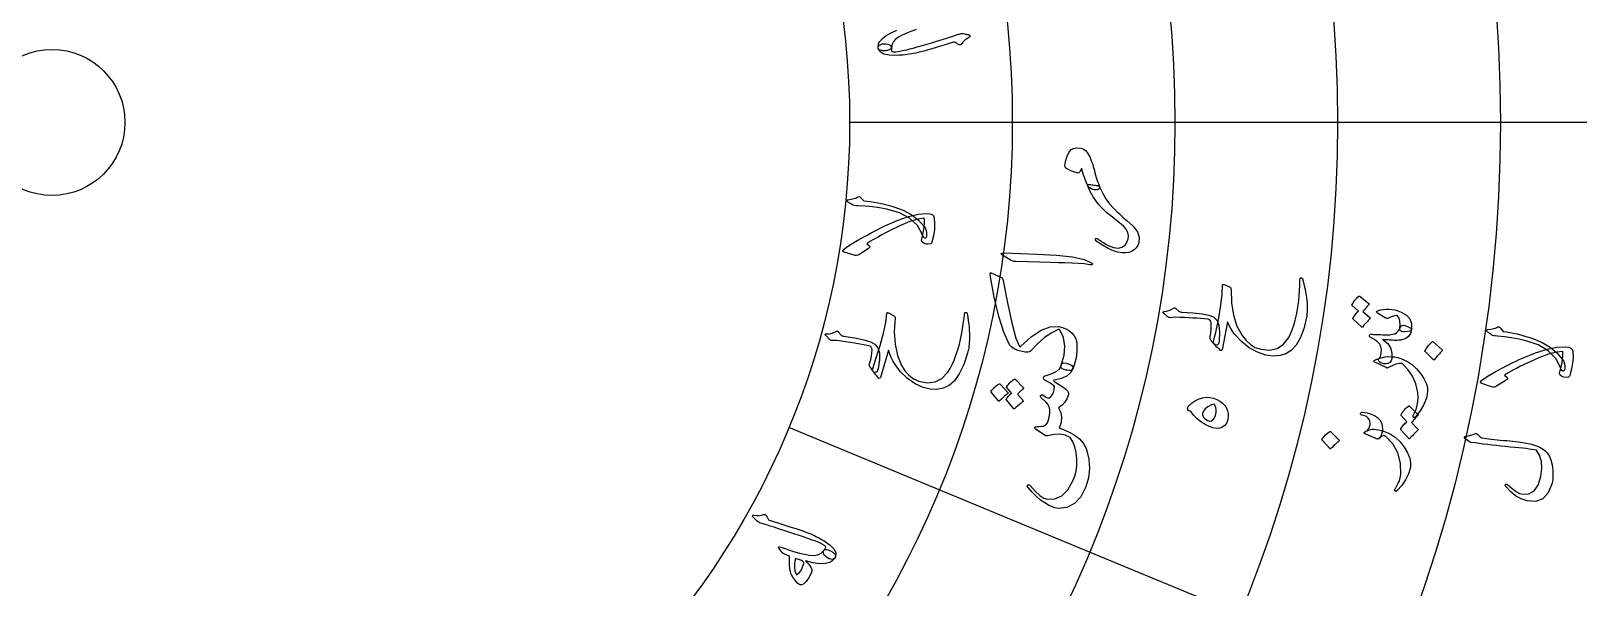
# Model space of a CAD drawing. Header units: millimetres. Extents: x -65 to 65, y -65 to 84.
# Drawn here: x -0.58 to 41.82, y -12.73 to 2.51 of the extents above; entities that cross this region are included whole.
import ezdxf

# ---------------------------------------------------------------- set-up
doc = ezdxf.new("R2010")
doc.units = ezdxf.units.MM
for name, color, linetype in [('CUT_INNER', 6, 'Continuous'), ('ENGRAVE', 7, 'Continuous'), ('ENGRAVE_FINE', 8, 'Continuous'), ('GUIDE', 3, 'Continuous'), ('TEXT', 5, 'Continuous')]:
    doc.layers.add(name, color=color, linetype=linetype)

msp = doc.modelspace()

# ---------------------------------------------------------------- linework, layer by layer
at = {"layer": 'CUT_INNER'}
msp.add_circle((0, 0), 2, dxfattribs=at)
at = {"layer": 'ENGRAVE'}
for radius in [57.525, 48.6086, 39.6922, 30.7759, 21.8595]:
    msp.add_circle((0, 0), radius, dxfattribs=at)
at = {"layer": 'ENGRAVE_FINE'}
for points in [[(30.7759, 0), (21.8595, 0)], [(39.6923, 0), (30.7759, 0)], [(48.6086, 0), (39.6922, 0)], [(28.4332, -11.7774), (20.1955, -8.3653)], [(36.6709, -15.1896), (28.4332, -11.7774)]]:
    msp.add_lwpolyline(points, dxfattribs=at)
for radius in [53.0668, 44.1504, 35.2341, 26.3177]:
    msp.add_circle((0, 0), radius, dxfattribs=at)
at = {"layer": 'GUIDE'}
msp.add_circle((0, 0), 59.475, dxfattribs=at)
at = {"layer": 'TEXT'}
msp.add_lwpolyline([(23.6855, 2.5491), (23.5664, 2.5045), (23.4599, 2.4622), (23.3657, 2.4224), (23.284, 2.3852), (23.2148, 2.3505), (23.1271, 2.2909), (23.0633, 2.2217), (23.0232, 2.1428), (23.0068, 2.0542), (23.0006, 2.0292), (22.9834, 2.0079), (22.9554, 1.9905), (22.9166, 1.9769), (22.8959, 1.9724), (22.8749, 1.9686), (22.8536, 1.9656), (22.8321, 1.9634), (22.8103, 1.9623), (22.7881, 1.9627), (22.7656, 1.9647), (22.7428, 1.9682), (22.7009, 1.9774), (22.6707, 1.9884), (22.652, 2.0011), (22.6448, 2.0157), (22.6448, 2.0157), (22.643, 2.0783), (22.6494, 2.1335), (22.664, 2.1815), (22.687, 2.2221), (22.7603, 2.3007), (22.863, 2.3786), (22.9952, 2.4559), (23.1568, 2.5328)], dxfattribs=at)
for points in [[(25.1161, 2.4047), (25.1321, 2.4), (25.1439, 2.3927), (25.1515, 2.3828), (25.1549, 2.3704), (25.1542, 2.3589), (25.1497, 2.3483), (25.1415, 2.3387), (25.1296, 2.33), (25.0672, 2.2937), (25.013, 2.2522), (24.9668, 2.2056), (24.9287, 2.1539), (24.9114, 2.1366), (24.8912, 2.1285), (24.8683, 2.1295), (24.8426, 2.1397), (24.829, 2.1471), (24.8154, 2.1548), (24.8018, 2.1626), (24.7882, 2.1707), (24.7745, 2.1788), (24.7609, 2.1866), (24.7473, 2.1942), (24.7337, 2.2016), (24.7028, 2.1969), (24.6173, 2.1735), (24.4773, 2.1315), (24.2826, 2.0714), (24.1756, 2.0385), (24.075, 2.0083), (23.9808, 1.9809), (23.893, 1.9562), (23.8119, 1.9345), (23.7375, 1.9158), (23.67, 1.9002), (23.6093, 1.8877), (23.552, 1.8772), (23.4945, 1.868), (23.437, 1.86), (23.3794, 1.8533), (23.3214, 1.8477), (23.263, 1.8432), (23.2041, 1.84), (23.1447, 1.8378), (22.9445, 1.8438), (22.7951, 1.8749), (22.6964, 1.9312), (22.6483, 2.0129), (22.6433, 2.0548), (22.6527, 2.0895), (22.6764, 2.117), (22.7145, 2.1373), (22.7604, 2.1503), (22.8075, 2.1555), (22.8556, 2.153), (22.9049, 2.1427), (22.9511, 2.1269), (22.9834, 2.1074), (23.0019, 2.0842), (23.0066, 2.0573), (23.0069, 2.0363), (23.0073, 2.0175), (23.0076, 2.0009), (23.0079, 1.9864), (23.0087, 1.9739), (23.0103, 1.9633), (23.0128, 1.9545), (23.0161, 1.9476), (23.065, 1.9375), (23.1381, 1.9389), (23.2352, 1.9518), (23.3564, 1.9764), (23.4282, 1.9935), (23.5103, 2.0144), (23.6029, 2.0392), (23.7058, 2.0678), (23.8193, 2.1002), (23.9435, 2.1362), (24.0785, 2.1759), (24.2242, 2.2195), (24.3667, 2.2626), (24.4917, 2.3012), (24.5993, 2.335), (24.6896, 2.3639), (24.7625, 2.3877), (24.8182, 2.4061), (24.8566, 2.419), (24.8777, 2.4264), (24.9055, 2.4336), (24.9358, 2.4364), (24.9686, 2.4346), (25.0038, 2.4284), (25.0215, 2.4235), (25.0382, 2.4192), (25.0539, 2.4155), (25.0684, 2.4122), (25.0819, 2.4096), (25.0944, 2.4074), (25.1058, 2.4058), (25.1161, 2.4047)], [(28.394, -1.7654), (28.3476, -1.6554), (28.3039, -1.5373), (28.2628, -1.411), (28.2243, -1.2766), (28.2193, -1.2673), (28.2139, -1.2652), (28.2083, -1.2704), (28.2023, -1.2829), (28.174, -1.3436), (28.1603, -1.3661), (28.1432, -1.3803), (28.123, -1.3861), (28.0995, -1.3836), (28.0019, -1.353), (27.9202, -1.3224), (27.8543, -1.2919), (27.8042, -1.2612), (27.7844, -1.2417), (27.7706, -1.2211), (27.7627, -1.1995), (27.7607, -1.1768), (27.7751, -1.0738), (27.7983, -0.9791), (27.8305, -0.8926), (27.8716, -0.8143), (27.9247, -0.7544), (27.9967, -0.7159), (28.0875, -0.699), (28.1973, -0.7038), (28.2622, -0.7264), (28.3198, -0.7653), (28.3702, -0.8207), (28.4131, -0.8925), (28.4378, -0.9448), (28.4608, -0.9974), (28.4822, -1.0502), (28.5018, -1.1032), (28.52, -1.1568), (28.5369, -1.211), (28.5525, -1.266), (28.5669, -1.3217), (28.5826, -1.3844), (28.5995, -1.4456), (28.6173, -1.5054), (28.6363, -1.5637), (28.6562, -1.6207), (28.6767, -1.6767), (28.6978, -1.7317), (28.7196, -1.7857), (28.6971, -1.8151), (28.6701, -1.8355), (28.6388, -1.8467), (28.603, -1.8488), (28.5616, -1.844), (28.524, -1.8354), (28.4903, -1.8228), (28.4605, -1.8064)], [(23.8989, -2.8482), (23.9349, -2.9044), (23.9587, -2.9638), (23.9701, -3.0264), (23.9693, -3.092), (23.9624, -3.1289), (23.953, -3.1546), (23.9409, -3.1692), (23.9262, -3.1727), (23.9089, -3.1654), (23.8921, -3.1483), (23.8757, -3.1213), (23.8598, -3.0845), (23.7153, -2.8288), (23.5022, -2.6257), (23.2219, -2.4751), (22.8754, -2.3759), (22.6801, -2.341), (22.4843, -2.3144), (22.288, -2.2959), (22.0914, -2.2854), (22.0344, -2.2823), (21.9894, -2.2771), (21.9563, -2.2697), (21.9353, -2.2602), (21.908, -2.2417), (21.8838, -2.2255), (21.8625, -2.2115), (21.8443, -2.1997), (21.8291, -2.1899), (21.8169, -2.1819), (21.8078, -2.1757), (21.8018, -2.1714), (21.7943, -2.1631), (21.7896, -2.1552), (21.7878, -2.1475), (21.7887, -2.1401), (21.7934, -2.1312), (21.7991, -2.1246), (21.8058, -2.1204), (21.8135, -2.1185), (21.9004, -2.1044), (21.9709, -2.0885), (22.0249, -2.0709), (22.0625, -2.0517), (22.0894, -2.037), (22.1144, -2.033), (22.1376, -2.0399), (22.159, -2.0577), (22.244, -2.1512), (22.3356, -2.1586), (22.4303, -2.1696), (22.5281, -2.1842), (22.629, -2.2024), (22.7332, -2.2242), (22.8409, -2.2493), (22.9521, -2.278), (23.0667, -2.3101), (23.323, -2.4032), (23.5474, -2.5236), (23.7395, -2.6719), (23.8989, -2.8482)], [(28.7196, -1.7857), (28.7964, -1.9457), (28.8841, -2.0934), (28.983, -2.2288), (29.0933, -2.352), (29.1445, -2.4039), (29.194, -2.453), (29.2419, -2.4993), (29.2882, -2.5427), (29.3329, -2.5833), (29.3759, -2.6209), (29.4174, -2.6557), (29.4572, -2.6876), (29.6319, -2.8464), (29.7448, -3.0013), (29.796, -3.1513), (29.7856, -3.2957), (29.757, -3.3703), (29.7142, -3.4353), (29.6573, -3.4908), (29.5864, -3.5366), (29.5145, -3.5654), (29.4281, -3.5783), (29.3271, -3.5754), (29.2116, -3.5568), (29.0867, -3.5182), (28.9466, -3.4544), (28.791, -3.3657), (28.6198, -3.2527), (28.6108, -3.2437), (28.6037, -3.234), (28.5985, -3.2237), (28.5951, -3.2125), (28.5943, -3.2022), (28.5963, -3.194), (28.6013, -3.188), (28.6093, -3.1842), (28.6197, -3.1824), (28.6287, -3.1817), (28.6361, -3.1823), (28.6421, -3.1842), (28.6477, -3.1878), (28.6578, -3.1943), (28.6724, -3.2037), (28.6914, -3.2159), (28.7149, -3.2309), (28.7429, -3.2488), (28.7753, -3.2697), (28.8121, -3.2934), (28.8802, -3.3356), (28.949, -3.3714), (29.0186, -3.4009), (29.0889, -3.4239), (29.216, -3.4419), (29.3217, -3.4216), (29.4059, -3.3624), (29.4682, -3.2645), (29.4934, -3.1905), (29.5012, -3.119), (29.4918, -3.05), (29.4652, -2.9836), (29.4261, -2.9188), (29.3724, -2.8537), (29.3041, -2.7884), (29.221, -2.723), (29.1138, -2.6425), (29.0137, -2.5622), (28.9206, -2.4821), (28.8346, -2.4022), (28.7555, -2.3219), (28.6831, -2.2406), (28.6174, -2.1585), (28.5584, -2.0753), (28.5357, -2.0414), (28.5138, -2.006), (28.4927, -1.9691), (28.4723, -1.9307), (28.4524, -1.891), (28.4327, -1.8502), (28.4132, -1.8083), (28.394, -1.7654), (28.3842, -1.7343), (28.3864, -1.7126), (28.4007, -1.7003), (28.4272, -1.6976), (28.4611, -1.7015), (28.4944, -1.7057), (28.5269, -1.7101), (28.5587, -1.7147), (28.5896, -1.7196), (28.6193, -1.7252), (28.6479, -1.7315), (28.6753, -1.7384), (28.6875, -1.7433), (28.6989, -1.7528), (28.7096, -1.7669), (28.7196, -1.7857)], [(23.8308, -3.2295), (23.8554, -3.1191), (23.8751, -3.0187), (23.8901, -2.9285), (23.9005, -2.8484), (23.9066, -2.7783), (23.9088, -2.7181), (23.907, -2.6678), (23.9015, -2.6274), (23.7245, -2.6491), (23.5075, -2.7147), (23.2502, -2.8225), (22.9521, -2.9703), (22.8416, -3.0281), (22.7403, -3.0817), (22.6481, -3.1313), (22.5649, -3.177), (22.4912, -3.2189), (22.4269, -3.2573), (22.3723, -3.2922), (22.3272, -3.3236), (22.4032, -3.3818), (22.4102, -3.4027), (22.4086, -3.4216), (22.3983, -3.4384), (22.3793, -3.453), (22.1106, -3.6247), (22.0794, -3.6393), (22.0474, -3.6468), (22.0145, -3.6471), (21.9807, -3.6403), (21.711, -3.5531), (21.6922, -3.5461), (21.6792, -3.5381), (21.6721, -3.5292), (21.6709, -3.5193), (21.6984, -3.4786), (21.7742, -3.4189), (21.8979, -3.3394), (22.0695, -3.2392), (22.1665, -3.1837), (22.2621, -3.1301), (22.3562, -3.0782), (22.4489, -3.0282), (22.5401, -2.98), (22.6299, -2.9338), (22.7183, -2.8895), (22.8053, -2.8472), (23.1578, -2.6905), (23.4702, -2.5776), (23.7433, -2.5113), (23.9773, -2.4937), (24.0574, -2.5043), (24.1171, -2.5273), (24.1565, -2.5629), (24.1755, -2.6109), (24.188, -2.7712), (24.1818, -2.9371), (24.1568, -3.1083), (24.1127, -3.2844), (24.1079, -3.3005), (24.1015, -3.313), (24.0936, -3.3219), (24.0841, -3.3273), (24.0151, -3.3392), (23.9537, -3.3351), (23.8998, -3.3149), (23.8534, -3.2789), (23.8401, -3.2642), (23.832, -3.2511), (23.8289, -3.2395), (23.8308, -3.2295)], [(26.0906, -3.6662), (26.0287, -3.6248), (26.0089, -3.5957), (26.0314, -3.579), (26.096, -3.5744), (26.9865, -3.6148), (27.5331, -3.6386), (27.9662, -3.6846), (28.2855, -3.7547), (28.4907, -3.85), (28.5066, -3.8645), (28.5145, -3.8766), (28.5146, -3.8862), (28.5068, -3.8933), (28.4954, -3.8983), (28.481, -3.901), (28.4638, -3.9015), (28.4437, -3.8997), (28.2882, -3.8783), (28.1223, -3.863), (27.9459, -3.8534), (27.7592, -3.8496), (27.7105, -3.8476), (27.5789, -3.8436), (27.3644, -3.8373), (27.0669, -3.8283), (26.4067, -3.8114), (26.3719, -3.8081), (26.3403, -3.8018), (26.3119, -3.7925), (26.2867, -3.7802)], [(27.6598, -6.6538), (27.741, -6.3818), (27.7605, -6.1284), (27.7189, -5.8949), (27.6166, -5.6824), (27.612, -5.6768), (27.6066, -5.6729), (27.6003, -5.6707), (27.5933, -5.6701), (27.3964, -5.7635), (27.2023, -5.8949), (27.0104, -6.0636), (26.8199, -6.269), (26.7883, -6.289), (26.7388, -6.2974), (26.6716, -6.2943), (26.5866, -6.2796), (26.4649, -6.2482), (26.3666, -6.2061), (26.2917, -6.1536), (26.24, -6.0907), (26.082, -5.7497), (25.9446, -5.3165), (25.8232, -4.7927), (25.7123, -4.1796), (25.7102, -4.1726), (25.7089, -4.1663), (25.7085, -4.1604), (25.7089, -4.1552), (25.7096, -4.1504), (25.7103, -4.1461), (25.711, -4.1421), (25.7115, -4.1386), (25.7143, -4.1301), (25.7193, -4.1245), (25.7266, -4.1219), (25.7362, -4.1222), (25.7381, -4.1226), (25.7402, -4.1232), (25.7424, -4.1241), (25.7449, -4.1252), (25.7478, -4.1267), (25.7513, -4.1284), (25.7554, -4.1304), (25.7602, -4.1328), (26.0039, -4.2373), (26.0252, -4.2489), (26.0412, -4.2623), (26.0518, -4.2774), (26.057, -4.2943), (26.1977, -4.9881), (26.3147, -5.5304), (26.4179, -5.9167), (26.5142, -6.1435), (26.52, -6.1498), (26.5263, -6.1517), (26.5331, -6.1492), (26.5405, -6.1424), (26.8347, -5.8746), (27.1066, -5.6923), (27.358, -5.5984), (27.59, -5.5954), (27.7077, -5.626), (27.8085, -5.6667), (27.8924, -5.7178), (27.9593, -5.7792), (28.0145, -5.8519), (28.0543, -5.9272), (28.0784, -6.0052), (28.0871, -6.0857), (28.0834, -6.2781), (28.0631, -6.4548), (28.0264, -6.6154), (27.9735, -6.7597), (27.9589, -6.7786), (27.937, -6.791), (27.9079, -6.7968), (27.8715, -6.796), (27.8307, -6.791), (27.7956, -6.786), (27.766, -6.781), (27.7421, -6.7758), (27.709, -6.7654), (27.6836, -6.7521), (27.6658, -6.7359), (27.6557, -6.7169), (27.6513, -6.7034), (27.6506, -6.6883), (27.6534, -6.6718), (27.6598, -6.6538)], [(31.8915, -5.7617), (31.9763, -5.3588), (32.0348, -5.0077), (32.0686, -4.7093), (32.0793, -4.4641), (32.0794, -4.4566), (32.0808, -4.4502), (32.0835, -4.445), (32.0874, -4.441), (32.0923, -4.4384), (32.0981, -4.4372), (32.1046, -4.4376), (32.112, -4.4396), (32.1402, -4.4498), (32.1661, -4.4596), (32.1896, -4.4688), (32.2108, -4.4776), (32.2296, -4.4858), (32.246, -4.4934), (32.26, -4.5006), (32.2717, -4.5072), (32.29, -4.5203), (32.3029, -4.5344), (32.3103, -4.5493), (32.3124, -4.565), (32.3248, -4.9442), (32.3783, -5.2824), (32.4744, -5.5805), (32.614, -5.839), (32.7222, -5.9774), (32.8431, -6.0865), (32.9773, -6.1657), (33.1248, -6.2149), (33.3662, -6.2393), (33.575, -6.1946), (33.7508, -6.08), (33.8929, -5.895), (33.9433, -5.7947), (33.9896, -5.6826), (34.0317, -5.5588), (34.0695, -5.4234), (34.1029, -5.2766), (34.132, -5.1187), (34.1568, -4.9498), (34.1769, -4.7698), (34.1823, -4.7056), (34.1871, -4.6424), (34.1912, -4.5803), (34.1947, -4.5191), (34.1974, -4.4593), (34.1995, -4.4014), (34.2007, -4.3454), (34.2013, -4.2912), (34.2025, -4.2748), (34.208, -4.2637), (34.2176, -4.2578), (34.2315, -4.2571), (34.2471, -4.2604), (34.2589, -4.2657), (34.2667, -4.2731), (34.2705, -4.2826), (34.2966, -4.3833), (34.3194, -4.4786), (34.339, -4.5684), (34.3555, -4.6528), (34.3692, -4.7315), (34.3802, -4.8043), (34.3887, -4.8712), (34.3947, -4.9321), (34.3972, -4.9891), (34.3987, -5.0443), (34.3992, -5.098), (34.3985, -5.15), (34.3964, -5.2004), (34.3924, -5.2496), (34.3865, -5.2973), (34.3788, -5.3437), (34.305, -5.6568), (34.2104, -5.9119), (34.0965, -6.1087), (33.9641, -6.2473), (33.8131, -6.3382), (33.6466, -6.3896), (33.465, -6.4016), (33.2682, -6.3748), (33.0327, -6.2965), (32.8126, -6.1757), (32.6073, -6.0133), (32.4163, -5.8102), (32.3608, -5.7348), (32.3094, -5.6517), (32.262, -5.561), (32.2185, -5.4627), (32.0722, -6.2312), (32.0607, -6.2481), (32.0449, -6.2531), (32.025, -6.2461), (32.0008, -6.2272), (31.9666, -6.1939), (31.9359, -6.1638), (31.9087, -6.1368), (31.885, -6.1131), (31.865, -6.0925), (31.8488, -6.0751), (31.8366, -6.0609), (31.8282, -6.05), (31.8303, -6.0291), (31.8417, -5.9742), (31.8622, -5.8851), (31.8915, -5.7617)], [(31.6653, -5.3915), (31.5729, -5.3828), (31.4754, -5.3747), (31.3729, -5.3671), (31.2655, -5.36), (31.1526, -5.3534), (31.0339, -5.3476), (30.9094, -5.3423), (30.779, -5.3377), (30.6425, -5.3515), (30.6254, -5.3489), (30.6094, -5.3442), (30.5947, -5.3373), (30.5811, -5.3284), (30.5743, -5.3232), (30.5653, -5.3159), (30.5543, -5.3065), (30.5412, -5.2949), (30.5257, -5.2815), (30.5077, -5.2662), (30.4872, -5.2492), (30.4641, -5.2304), (30.4566, -5.2238), (30.4517, -5.2166), (30.4494, -5.2086), (30.4496, -5.2), (30.4524, -5.1933), (30.4582, -5.1882), (30.4669, -5.1849), (30.4786, -5.1832), (30.5447, -5.1731), (30.6102, -5.1542), (30.675, -5.1265), (30.7393, -5.0899), (30.7571, -5.081), (30.7737, -5.0792), (30.7891, -5.0847), (30.8034, -5.0974), (30.8848, -5.1768), (30.8953, -5.1839), (30.9096, -5.1896), (30.9279, -5.1941), (30.95, -5.1972), (31.2667, -5.215), (31.5188, -5.243), (31.7062, -5.2819), (31.8289, -5.3319), (31.9202, -5.4214), (31.9771, -5.5602), (31.9989, -5.748), (31.9847, -5.9847), (31.9638, -6.0696), (31.9289, -6.1067), (31.88, -6.0962), (31.8173, -6.0381), (31.8094, -6.0286), (31.8016, -6.0192), (31.794, -6.0102), (31.7866, -6.0013), (31.7793, -5.9927), (31.7722, -5.9844), (31.7652, -5.9762), (31.7584, -5.9683), (31.7461, -5.9498), (31.7387, -5.9289), (31.7363, -5.9057), (31.7388, -5.8802), (31.7559, -5.7668), (31.7662, -5.6661), (31.77, -5.578), (31.7672, -5.5026), (31.7586, -5.4589), (31.7387, -5.4258), (31.7076, -5.4033), (31.6653, -5.3915)], [(35.6324, -5.0216), (35.6285, -5.0166), (35.6267, -5.0102), (35.6269, -5.0022), (35.6291, -4.9927), (35.6471, -4.9602), (35.6663, -4.929), (35.6867, -4.899), (35.7082, -4.8702), (35.7312, -4.8425), (35.7559, -4.8156), (35.7822, -4.7897), (35.8102, -4.7645), (35.8184, -4.76), (35.8266, -4.7587), (35.8348, -4.7604), (35.843, -4.7653), (36.0931, -4.9713), (36.0961, -4.9764), (36.0951, -4.9833), (36.0903, -4.9918), (36.0815, -5.0021), (36.0738, -5.0089), (36.063, -5.0202), (36.049, -5.036), (36.0319, -5.0564), (36.0113, -5.0813), (35.9871, -5.1112), (35.9592, -5.1458), (35.9275, -5.1852), (36.1195, -5.3502), (36.1251, -5.3574), (36.1255, -5.3655), (36.1207, -5.3748), (36.1107, -5.385), (36.102, -5.3939), (36.0889, -5.408), (36.0713, -5.4272), (36.0493, -5.4517), (36.0228, -5.4817), (35.9916, -5.5178), (35.9558, -5.5598), (35.9153, -5.6078), (35.9091, -5.6124), (35.9034, -5.614), (35.8981, -5.6125), (35.8933, -5.6079), (35.6582, -5.3961), (35.6544, -5.3911), (35.6526, -5.3845), (35.6529, -5.3766), (35.6553, -5.3671), (35.6694, -5.3393), (35.685, -5.3126), (35.7019, -5.287), (35.7203, -5.2625), (35.7399, -5.239), (35.7605, -5.2165), (35.782, -5.1951), (35.8046, -5.1747)], [(22.5716, -6.5091), (22.6959, -6.1173), (22.7873, -5.7739), (22.8481, -5.4803), (22.8802, -5.2375), (22.881, -5.23), (22.883, -5.2237), (22.8861, -5.2188), (22.8903, -5.2152), (22.8954, -5.2129), (22.9013, -5.2123), (22.9078, -5.2133), (22.9149, -5.2158), (22.9422, -5.2285), (22.9671, -5.2405), (22.9898, -5.2517), (23.0101, -5.2622), (23.0281, -5.272), (23.0438, -5.2811), (23.0571, -5.2894), (23.0682, -5.297), (23.0853, -5.3117), (23.0969, -5.3268), (23.103, -5.3423), (23.1037, -5.3582), (23.0819, -5.7374), (23.1034, -6.0798), (23.1698, -6.3868), (23.2826, -6.6592), (23.3758, -6.8088), (23.4847, -6.9304), (23.6097, -7.0237), (23.7512, -7.0883), (23.9889, -7.1374), (24.2016, -7.1133), (24.389, -7.0147), (24.5501, -6.8411), (24.6107, -6.7441), (24.6684, -6.6347), (24.7229, -6.513), (24.774, -6.3789), (24.8218, -6.2327), (24.8661, -6.0749), (24.9067, -5.9053), (24.9434, -5.724), (24.9546, -5.6592), (24.9651, -5.5954), (24.9748, -5.5325), (24.9837, -5.4705), (24.9917, -5.41), (24.9988, -5.3512), (25.005, -5.2944), (25.0102, -5.2393), (25.0128, -5.2227), (25.0192, -5.2118), (25.0293, -5.2066), (25.0432, -5.2071), (25.0585, -5.2116), (25.0698, -5.2179), (25.0769, -5.2261), (25.08, -5.2361), (25.0972, -5.3406), (25.1116, -5.4394), (25.1233, -5.5325), (25.1321, -5.6198), (25.1386, -5.7011), (25.1429, -5.7761), (25.1452, -5.845), (25.1455, -5.9076), (25.1427, -5.9659), (25.1389, -6.0223), (25.1343, -6.077), (25.1287, -6.1299), (25.1217, -6.1812), (25.113, -6.2309), (25.1024, -6.279), (25.0901, -6.3256), (24.9851, -6.6378), (24.8645, -6.8886), (24.7301, -7.0778), (24.5833, -7.2055), (24.4229, -7.2826), (24.2516, -7.3178), (24.0695, -7.3114), (23.8766, -7.2641), (23.6508, -7.1609), (23.4448, -7.0168), (23.2577, -6.8331), (23.0888, -6.6106), (23.0412, -6.5297), (22.9985, -6.4417), (22.9604, -6.3465), (22.9268, -6.2443), (22.7024, -6.9948), (22.6891, -7.0104), (22.6729, -7.0137), (22.6538, -7.0046), (22.6318, -6.9832), (22.6014, -6.9464), (22.5741, -6.9132), (22.5499, -6.8836), (22.5288, -6.8574), (22.5111, -6.8348), (22.4968, -6.8159), (22.4861, -6.8005), (22.479, -6.7887), (22.4832, -6.7683), (22.5003, -6.7149), (22.5298, -6.6286), (22.5716, -6.5091)], [(36.5361, -5.3571), (36.3282, -5.2249), (36.3059, -5.2068), (36.2994, -5.19), (36.3087, -5.1745), (36.3338, -5.1604), (36.4062, -5.138), (36.4804, -5.1229), (36.5566, -5.1154), (36.6347, -5.1154), (36.7152, -5.1231), (36.7984, -5.1391), (36.8843, -5.1633), (36.973, -5.1958), (37.1183, -5.2776), (37.2148, -5.3868), (37.2621, -5.5234), (37.2599, -5.687), (37.2457, -5.7037), (37.2085, -5.7174), (37.1485, -5.7279), (37.0655, -5.7353), (37.0219, -5.7344), (36.9869, -5.7278), (36.9606, -5.7156), (36.9429, -5.6978), (36.9371, -5.6849), (36.9343, -5.6706), (36.9344, -5.6549), (36.9375, -5.6378), (36.9495, -5.5372), (36.9423, -5.4471), (36.9159, -5.3678), (36.8704, -5.2992), (36.8665, -5.2959), (36.8611, -5.2942), (36.854, -5.2941), (36.8453, -5.2956), (36.7926, -5.3025), (36.738, -5.316), (36.6815, -5.336), (36.6232, -5.3625), (36.6014, -5.3708), (36.5796, -5.3726), (36.5578, -5.368), (36.5361, -5.3571)], [(22.3833, -6.1192), (22.2921, -6.1015), (22.1959, -6.0838), (22.0947, -6.0661), (21.9885, -6.0483), (21.8769, -6.0305), (21.7594, -6.0128), (21.636, -5.9951), (21.5068, -5.9773), (21.3698, -5.9769), (21.3531, -5.9726), (21.3377, -5.9663), (21.3237, -5.9581), (21.311, -5.9479), (21.3047, -5.9421), (21.2965, -5.9341), (21.2864, -5.9238), (21.2744, -5.9112), (21.2604, -5.8964), (21.2439, -5.8797), (21.2251, -5.8609), (21.2038, -5.8402), (21.197, -5.8331), (21.1928, -5.8255), (21.1913, -5.8175), (21.1923, -5.8091), (21.1957, -5.8028), (21.2019, -5.7985), (21.2109, -5.7961), (21.2227, -5.7957), (21.2893, -5.7924), (21.3562, -5.7806), (21.4233, -5.76), (21.4905, -5.7306), (21.5091, -5.7236), (21.5258, -5.7235), (21.5406, -5.7304), (21.5536, -5.7443), (21.6272, -5.8302), (21.637, -5.8382), (21.6507, -5.8452), (21.6684, -5.8514), (21.6902, -5.8567), (22.0035, -5.9055), (22.2517, -5.9579), (22.4345, -6.0147), (22.5519, -6.0762), (22.634, -6.174), (22.677, -6.3175), (22.6798, -6.5064), (22.6415, -6.7403), (22.6118, -6.8225), (22.5731, -6.8558), (22.5257, -6.8401), (22.4694, -6.7758), (22.4625, -6.7655), (22.4558, -6.7554), (22.4492, -6.7456), (22.4427, -6.7361), (22.4363, -6.7268), (22.4301, -6.7177), (22.424, -6.7089), (22.418, -6.7004), (22.4077, -6.6807), (22.4026, -6.6592), (22.4026, -6.6359), (22.4077, -6.6109), (22.4362, -6.5003), (22.4567, -6.4014), (22.4691, -6.3145), (22.4738, -6.2395), (22.4695, -6.1952), (22.453, -6.1604), (22.4242, -6.1351), (22.3833, -6.1192)], [(36.1029, -5.8364), (36.1117, -5.8217), (36.1252, -5.8118), (36.1434, -5.8068), (36.1664, -5.8067), (36.1823, -5.8071), (36.2043, -5.8078), (36.2325, -5.8088), (36.2668, -5.81), (36.307, -5.8116), (36.353, -5.8134), (36.4046, -5.8153), (36.4619, -5.8175), (36.5716, -5.8203), (36.6639, -5.8166), (36.7389, -5.8064), (36.7966, -5.7897), (36.8435, -5.7654), (36.8826, -5.732), (36.914, -5.6894), (36.9375, -5.6378), (36.9617, -5.5899), (36.9947, -5.5622), (37.0366, -5.5549), (37.0874, -5.5678), (37.1656, -5.6019), (37.2205, -5.6325), (37.2522, -5.6597), (37.2605, -5.6833), (37.2306, -5.7882), (37.1766, -5.869), (37.0988, -5.9259), (36.9972, -5.9586), (36.9661, -5.9628), (36.9331, -5.9664), (36.8981, -5.9694), (36.8611, -5.9719), (36.8219, -5.9733), (36.7806, -5.9732), (36.7369, -5.9715), (36.6909, -5.9683), (36.6463, -5.9646), (36.6067, -5.9615), (36.572, -5.9589), (36.5422, -5.957), (36.5179, -5.9554), (36.4995, -5.9541), (36.4871, -5.9531), (36.4806, -5.9524), (36.4775, -5.9521), (36.4755, -5.9525), (36.4745, -5.9535), (36.4746, -5.9551), (36.476, -5.9574), (36.4788, -5.9604), (36.4831, -5.9641), (36.4889, -5.9684), (36.606, -6.0619), (36.6831, -6.1764), (36.72, -6.3119), (36.7166, -6.468), (36.6977, -6.5314), (36.6631, -6.577), (36.6127, -6.605), (36.5467, -6.6153), (36.4891, -6.6118), (36.4414, -6.6017), (36.4036, -6.5852), (36.3758, -6.5623), (36.358, -6.537), (36.3505, -6.5136), (36.3532, -6.4921), (36.3661, -6.4723), (36.3819, -6.4561), (36.3937, -6.4414), (36.4015, -6.4283), (36.4054, -6.4168), (36.427, -6.3143), (36.4315, -6.224), (36.419, -6.1459), (36.3896, -6.0803), (36.3574, -6.0395), (36.303, -5.9937), (36.2264, -5.943), (36.1276, -5.8876), (36.112, -5.878), (36.1026, -5.8662), (36.0996, -5.8524), (36.1029, -5.8364)], [(41.394, -6.4972), (41.428, -6.5542), (41.4497, -6.614), (41.459, -6.6764), (41.4561, -6.7414), (41.4481, -6.7777), (41.4379, -6.8029), (41.4253, -6.8169), (41.4106, -6.8198), (41.3935, -6.8121), (41.3772, -6.7945), (41.3617, -6.7673), (41.3469, -6.7302), (41.2112, -6.471), (41.0061, -6.2602), (40.7323, -6.0979), (40.3905, -5.9833), (40.1969, -5.9397), (40.0024, -5.9044), (39.8072, -5.8774), (39.6111, -5.8585), (39.5543, -5.853), (39.5096, -5.8458), (39.4769, -5.8369), (39.4563, -5.8262), (39.43, -5.8061), (39.4065, -5.7883), (39.386, -5.773), (39.3684, -5.7601), (39.3536, -5.7493), (39.3419, -5.7406), (39.3331, -5.7339), (39.3273, -5.7291), (39.3202, -5.7203), (39.316, -5.7119), (39.3145, -5.7039), (39.3158, -5.6963), (39.321, -5.6873), (39.327, -5.6807), (39.3339, -5.6767), (39.3416, -5.675), (39.4292, -5.6642), (39.5005, -5.651), (39.5554, -5.6353), (39.594, -5.6173), (39.6216, -5.6034), (39.6468, -5.6004), (39.6696, -5.6086), (39.6901, -5.6278), (39.7702, -5.7274), (39.8614, -5.7391), (39.9555, -5.7545), (40.0525, -5.7737), (40.1524, -5.7968), (40.2555, -5.8235), (40.3618, -5.8538), (40.4716, -5.8877), (40.5846, -5.9252), (40.8364, -6.03), (41.0554, -6.1601), (41.2414, -6.3158), (41.394, -6.4972)], [(37.6312, -6.2802), (37.6275, -6.2748), (37.6259, -6.2679), (37.6264, -6.2595), (37.629, -6.2495), (37.669, -6.1825), (37.7144, -6.1206), (37.7654, -6.0636), (37.8218, -6.0117), (37.8299, -6.0071), (37.8375, -6.0056), (37.8445, -6.0075), (37.8511, -6.0125), (38.0948, -6.2311), (38.1002, -6.2387), (38.1004, -6.2473), (38.0954, -6.2571), (38.0851, -6.2678), (38.0762, -6.2771), (38.0628, -6.2919), (38.0447, -6.3121), (38.0221, -6.3378), (37.9948, -6.3693), (37.9627, -6.4071), (37.9258, -6.4513), (37.8841, -6.5017), (37.8775, -6.5082), (37.8715, -6.511), (37.8661, -6.5101), (37.8614, -6.5054)], [(41.3136, -6.8731), (41.3414, -6.7644), (41.3643, -6.6655), (41.3823, -6.5765), (41.3955, -6.4974), (41.4042, -6.4282), (41.4086, -6.3686), (41.4089, -6.3186), (41.4049, -6.2783), (41.2272, -6.2925), (41.0078, -6.3493), (40.7467, -6.4477), (40.4434, -6.5864), (40.3311, -6.6413), (40.228, -6.6925), (40.1342, -6.7402), (40.0497, -6.7844), (39.9746, -6.8252), (39.9093, -6.8627), (39.8536, -6.8969), (39.8077, -6.928), (39.8821, -6.9888), (39.8885, -7.0103), (39.8864, -7.0295), (39.8756, -7.0464), (39.8563, -7.0609), (39.5834, -7.2316), (39.5518, -7.246), (39.5196, -7.2532), (39.4867, -7.2531), (39.453, -7.2458), (39.1852, -7.1525), (39.1665, -7.145), (39.1537, -7.1366), (39.1468, -7.1273), (39.1458, -7.1171), (39.1744, -7.0755), (39.2517, -7.0151), (39.3777, -6.9355), (39.5522, -6.8361), (39.651, -6.7815), (39.7483, -6.7289), (39.8441, -6.6784), (39.9384, -6.63), (40.0312, -6.5836), (40.1226, -6.5393), (40.2126, -6.4972), (40.3011, -6.4572), (40.6594, -6.3117), (40.9761, -6.2108), (41.2516, -6.1562), (41.4862, -6.149), (41.5657, -6.163), (41.6244, -6.1884), (41.6623, -6.2253), (41.6793, -6.2736), (41.6857, -6.4323), (41.6735, -6.5958), (41.6429, -6.7639), (41.5937, -6.9363), (41.5885, -6.952), (41.5817, -6.9642), (41.5735, -6.9728), (41.5639, -6.9778), (41.4947, -6.9875), (41.4334, -6.9815), (41.3801, -6.96), (41.3347, -6.9228), (41.3219, -6.9079), (41.3141, -6.8946), (41.3113, -6.883), (41.3136, -6.8731)], [(27.2108, -7.0603), (27.1948, -7.0489), (27.1827, -7.0352), (27.1744, -7.0193), (27.17, -7.0011), (27.172, -6.9794), (27.1849, -6.961), (27.2087, -6.9459), (27.2433, -6.9339), (27.4096, -6.8831), (27.5346, -6.8193), (27.618, -6.7427), (27.6598, -6.6538), (27.6816, -6.6113), (27.7249, -6.5919), (27.7897, -6.5955), (27.876, -6.6222), (27.9257, -6.6463), (27.9591, -6.6724), (27.9762, -6.7003), (27.9769, -6.73), (27.9211, -6.8513), (27.8182, -6.9476), (27.6684, -7.0186), (27.4719, -7.0638), (27.4544, -7.0671), (27.4478, -7.0737), (27.4521, -7.0835), (27.4672, -7.0966), (27.5858, -7.1716), (27.6804, -7.2345), (27.7509, -7.2852), (27.7975, -7.3236), (27.8294, -7.3581), (27.8487, -7.3957), (27.8555, -7.4362), (27.8497, -7.4797), (27.8135, -7.5796), (27.7574, -7.6702), (27.6815, -7.7512), (27.586, -7.8223), (27.6443, -7.9497), (27.6669, -8.0848), (27.6537, -8.2273), (27.6045, -8.3767), (27.6941, -8.4092), (27.7776, -8.4429), (27.8551, -8.4777), (27.9265, -8.5137), (27.9921, -8.551), (28.0521, -8.5896), (28.1064, -8.6295), (28.1551, -8.6708), (28.2177, -8.7329), (28.2708, -8.8023), (28.3145, -8.8791), (28.3486, -8.9631), (28.4118, -9.226), (28.4304, -9.4855), (28.4043, -9.7407), (28.3338, -9.9904), (28.1973, -10.2567), (28.024, -10.4435), (27.8155, -10.5505), (27.573, -10.5782), (27.4957, -10.5664), (27.409, -10.5376), (27.3127, -10.492), (27.2068, -10.4297), (27.0946, -10.3496), (26.9793, -10.2508), (26.8608, -10.1335), (26.7387, -9.9979), (26.731, -9.9869), (26.7263, -9.9766), (26.7249, -9.9669), (26.7265, -9.958), (26.7317, -9.9472), (26.7385, -9.9389), (26.7466, -9.9331), (26.7563, -9.9298), (26.7665, -9.9292), (26.7761, -9.9313), (26.7852, -9.9361), (26.7937, -9.9437), (26.9418, -10.1033), (27.072, -10.2211), (27.1847, -10.2965), (27.2802, -10.3289), (27.4852, -10.3179), (27.6709, -10.2307), (27.8366, -10.0666), (27.9807, -9.8254), (28.0304, -9.6981), (28.0644, -9.5559), (28.0824, -9.3989), (28.0844, -9.2274), (28.0686, -9.0506), (28.0325, -8.893), (27.9763, -8.7547), (27.9004, -8.6357), (27.7698, -8.572), (27.6236, -8.5432), (27.4621, -8.5488), (27.285, -8.5881), (27.2653, -8.5913), (27.2472, -8.5907), (27.2308, -8.5863), (27.216, -8.578), (26.9542, -8.4077), (26.9318, -8.3883), (26.9237, -8.3715), (26.93, -8.3573), (26.9507, -8.3456), (26.9996, -8.3364), (27.0525, -8.3293), (27.1094, -8.3244), (27.1705, -8.3216), (27.2286, -8.2995), (27.2778, -8.2334), (27.3177, -8.123), (27.3478, -7.9686), (27.3485, -7.8807), (27.3282, -7.7978), (27.2869, -7.7202), (27.2247, -7.6479), (27.2158, -7.638), (27.2062, -7.6285), (27.1957, -7.6192), (27.1845, -7.6101), (27.1728, -7.6012), (27.1608, -7.5921), (27.1487, -7.5831), (27.1363, -7.574), (27.1131, -7.5559), (27.097, -7.5395), (27.088, -7.5245), (27.0861, -7.511), (27.0888, -7.5005), (27.0945, -7.4908), (27.1033, -7.4819), (27.1151, -7.4739), (27.1269, -7.4678), (27.1391, -7.4655), (27.1516, -7.467), (27.1644, -7.4724), (27.2561, -7.5355), (27.2856, -7.5484), (27.3128, -7.5511), (27.3377, -7.5438), (27.3601, -7.5262), (27.4104, -7.4653), (27.4464, -7.3989), (27.4683, -7.3271), (27.4758, -7.2502), (27.4598, -7.22), (27.4104, -7.1782), (27.3274, -7.1249), (27.2108, -7.0603)], [(37.3675, -8.0644), (37.3577, -8.0742), (37.3481, -8.0812), (37.3386, -8.0854), (37.3293, -8.0867), (37.3221, -8.0859), (37.3153, -8.0827), (37.3091, -8.0773), (37.3033, -8.0696), (37.3005, -8.0623), (37.3003, -8.0537), (37.3027, -8.0437), (37.3077, -8.0323), (37.381, -7.8695), (37.4264, -7.7106), (37.4438, -7.556), (37.4333, -7.406), (37.3737, -7.1661), (37.2829, -6.9551), (37.1614, -6.7733), (37.0097, -6.6205), (37.0067, -6.6182), (37.004, -6.6162), (37.0018, -6.6146), (37, -6.6132), (36.9983, -6.6121), (36.9966, -6.6112), (36.9949, -6.6105), (36.9932, -6.6101), (36.9193, -6.6088), (36.8297, -6.6283), (36.7244, -6.6686), (36.6033, -6.7292), (36.596, -6.7309), (36.59, -6.7314), (36.585, -6.7307), (36.5812, -6.7288), (36.2364, -6.5591), (36.2249, -6.5453), (36.2376, -6.5273), (36.2745, -6.5048), (36.3357, -6.4779), (36.4265, -6.4474), (36.524, -6.4276), (36.6284, -6.4185), (36.7397, -6.4201), (36.8014, -6.4274), (36.8769, -6.4451), (36.9663, -6.473), (37.0695, -6.5114), (37.178, -6.5668), (37.2867, -6.6465), (37.3955, -6.7507), (37.5042, -6.8796), (37.5966, -7.0148), (37.6598, -7.1419), (37.6939, -7.2605), (37.6989, -7.3703), (37.6655, -7.5566), (37.599, -7.7347), (37.4996, -7.9041), (37.3675, -8.0644)], [(25.7369, -7.3949), (25.7337, -7.3895), (25.7328, -7.383), (25.734, -7.3752), (25.7375, -7.3664), (25.7597, -7.3373), (25.7829, -7.3097), (25.807, -7.2834), (25.8321, -7.2585), (25.8586, -7.2348), (25.8865, -7.2121), (25.916, -7.1905), (25.9471, -7.17), (25.9575, -7.1656), (25.9665, -7.1645), (25.9741, -7.1666), (25.9804, -7.1719), (26.2005, -7.4076), (26.2037, -7.4148), (26.2019, -7.4226), (26.1954, -7.4307), (26.184, -7.4394), (26.1743, -7.4469), (26.1596, -7.4589), (26.1398, -7.4754), (26.115, -7.4963), (26.0849, -7.522), (26.0496, -7.553), (26.0089, -7.5892), (25.9628, -7.6305), (25.9556, -7.6356), (25.9494, -7.6375), (25.9442, -7.6359), (25.9399, -7.631)], [(26.1648, -7.2665), (26.1616, -7.261), (26.1606, -7.2544), (26.1619, -7.2466), (26.1653, -7.2375), (26.1874, -7.2078), (26.2104, -7.1795), (26.2344, -7.1526), (26.2595, -7.127), (26.2858, -7.1027), (26.3136, -7.0794), (26.3431, -7.0571), (26.374, -7.0359), (26.3827, -7.0325), (26.391, -7.0323), (26.3989, -7.035), (26.4065, -7.0409), (26.6281, -7.2769), (26.6303, -7.2823), (26.6285, -7.289), (26.6226, -7.2968), (26.6126, -7.3059), (26.6058, -7.3117), (26.5953, -7.3209), (26.581, -7.3335), (26.563, -7.3494), (26.5415, -7.3686), (26.5166, -7.3913), (26.4884, -7.4174), (26.4568, -7.4469), (26.618, -7.6221), (26.6211, -7.6295), (26.6193, -7.6373), (26.6127, -7.6456), (26.6012, -7.6544), (26.5915, -7.662), (26.5766, -7.6742), (26.5567, -7.691), (26.5317, -7.7123), (26.5014, -7.7385), (26.4657, -7.77), (26.4247, -7.8067), (26.3782, -7.8488), (26.3714, -7.8525), (26.3655, -7.8533), (26.3605, -7.8511), (26.3563, -7.846), (26.1548, -7.6064), (26.1517, -7.6009), (26.1508, -7.5942), (26.1521, -7.5864), (26.1557, -7.5774), (26.1715, -7.5565), (26.1879, -7.5359), (26.2049, -7.5158), (26.2225, -7.496), (26.2408, -7.4769), (26.26, -7.4587), (26.2801, -7.4414), (26.3011, -7.425)], [(31.1266, -7.8783), (31.121, -7.8488), (31.126, -7.8183), (31.1415, -7.7868), (31.1677, -7.7543), (31.2525, -7.6779), (31.3423, -7.6176), (31.4371, -7.5734), (31.537, -7.5453), (31.637, -7.533), (31.7352, -7.5371), (31.8315, -7.5577), (31.9259, -7.5949), (32.0089, -7.6417), (32.0798, -7.6961), (32.1383, -7.7583), (32.1845, -7.8282), (32.2171, -7.9027), (32.2348, -7.9783), (32.2375, -8.0549), (32.2253, -8.1326), (32.1931, -8.23), (32.145, -8.3037), (32.0813, -8.3538), (32.002, -8.38), (31.9127, -8.3847), (31.8159, -8.3691), (31.7114, -8.3335), (31.5992, -8.2779), (31.4864, -8.2061), (31.3833, -8.1227), (31.2897, -8.0277), (31.2055, -7.9212), (31.2013, -7.9173), (31.1934, -7.9132), (31.1818, -7.909), (31.1664, -7.9047), (31.1499, -7.8995), (31.1378, -7.8934), (31.13, -7.8863), (31.1266, -7.8783)], [(31.8723, -7.749), (31.8591, -7.7318), (31.8384, -7.7249), (31.8102, -7.7282), (31.7746, -7.7418), (31.6777, -7.7953), (31.6048, -7.8522), (31.5556, -7.9127), (31.5303, -7.9771), (31.5279, -8.0101), (31.5375, -8.0437), (31.5589, -8.0778), (31.5921, -8.1126), (31.6298, -8.1433), (31.6642, -8.1653), (31.6955, -8.1786), (31.7237, -8.1832), (31.7798, -8.1742), (31.8256, -8.1457), (31.8609, -8.0977), (31.8857, -8.0301), (31.9, -7.9522), (31.9025, -7.8793), (31.8933, -7.8115), (31.8723, -7.749)], [(35.8622, -7.975), (35.8687, -7.9585), (35.8795, -7.9475), (35.8946, -7.9421), (35.9141, -7.9423), (36.0391, -7.9623), (36.1496, -7.9934), (36.2455, -8.0358), (36.3268, -8.0895), (36.3907, -8.1547), (36.4343, -8.2315), (36.4574, -8.3197), (36.4601, -8.4194), (36.4525, -8.4873), (36.4364, -8.5493), (36.4117, -8.6056), (36.3786, -8.6561), (36.359, -8.6717), (36.3326, -8.6771), (36.2992, -8.6724), (36.259, -8.6577), (36.0037, -8.5408), (35.9844, -8.5318), (35.9707, -8.5228), (35.9626, -8.5137), (35.9601, -8.5045), (35.9627, -8.4956), (35.9698, -8.4872), (35.9814, -8.4795), (35.9975, -8.4724), (36.0338, -8.4528), (36.0647, -8.424), (36.0903, -8.3859), (36.1105, -8.3387), (36.1228, -8.2875), (36.1244, -8.2377), (36.1155, -8.1892), (36.096, -8.142), (36.0641, -8.098), (36.0208, -8.063), (35.9663, -8.0372), (35.9004, -8.0204), (35.8808, -8.0137), (35.8679, -8.0039), (35.8617, -7.991), (35.8622, -7.975)], [(36.9739, -8.0325), (36.9705, -8.027), (36.9692, -8.0201), (36.9701, -8.0117), (36.9731, -8.002), (36.9939, -7.9692), (37.0157, -7.9377), (37.0386, -7.9077), (37.0625, -7.879), (37.0878, -7.8515), (37.1147, -7.8251), (37.1432, -7.7996), (37.1733, -7.7752), (37.1818, -7.7711), (37.1901, -7.7702), (37.1981, -7.7726), (37.206, -7.7782), (37.4383, -8.0106), (37.4409, -8.0162), (37.4393, -8.0233), (37.4338, -8.0319), (37.4242, -8.0421), (37.4159, -8.0487), (37.4042, -8.0598), (37.3888, -8.0754), (37.37, -8.0955), (37.3474, -8.1203), (37.3206, -8.1499), (37.2898, -8.1843), (37.2549, -8.2235), (37.4326, -8.4089), (37.4376, -8.4167), (37.4373, -8.4253), (37.4317, -8.4347), (37.4208, -8.4447), (37.4114, -8.4534), (37.3972, -8.4673), (37.378, -8.4863), (37.3539, -8.5104), (37.3249, -8.54), (37.2907, -8.5757), (37.2513, -8.6173), (37.2068, -8.6648), (37.2002, -8.6693), (37.1943, -8.6705), (37.1892, -8.6686), (37.1848, -8.6635), (36.968, -8.4262), (36.9646, -8.4207), (36.9634, -8.4138), (36.9643, -8.4054), (36.9675, -8.3957), (36.984, -8.3675), (37.0018, -8.3406), (37.0209, -8.315), (37.0413, -8.2905), (37.0629, -8.2672), (37.0854, -8.2451), (37.1087, -8.2241), (37.1329, -8.2042)], [(34.8101, -8.709), (34.8068, -8.7036), (34.8056, -8.697), (34.8067, -8.6891), (34.8099, -8.68), (34.854, -8.6206), (34.9033, -8.5664), (34.9577, -8.5174), (35.0173, -8.4736), (35.0257, -8.47), (35.0333, -8.4693), (35.0402, -8.4716), (35.0463, -8.477), (35.2744, -8.7042), (35.2792, -8.7118), (35.2789, -8.7199), (35.2732, -8.7286), (35.2623, -8.7378), (35.2529, -8.7458), (35.2385, -8.7585), (35.2192, -8.7759), (35.195, -8.798), (35.1658, -8.8252), (35.1314, -8.8579), (35.0918, -8.8962), (35.0471, -8.9398), (35.0401, -8.9454), (35.0339, -8.9475), (35.0286, -8.9461), (35.0243, -8.9413)], [(35.9983, -8.4689), (36.0604, -8.4413), (36.12, -8.422), (36.1773, -8.4108), (36.2322, -8.4079), (36.2888, -8.4122), (36.3551, -8.4233), (36.4309, -8.4413), (36.5162, -8.4663), (36.6718, -8.5343), (36.8141, -8.6294), (36.9427, -8.7519), (37.0576, -8.9021), (37.149, -9.0597), (37.2077, -9.2044), (37.2338, -9.3357), (37.2275, -9.4533), (37.1749, -9.6327), (37.0968, -9.799), (36.9932, -9.9518), (36.8644, -10.0908), (36.8541, -10.1001), (36.8441, -10.1065), (36.8344, -10.1102), (36.8251, -10.111), (36.815, -10.109), (36.807, -10.1051), (36.8008, -10.0993), (36.7966, -10.0916), (36.7952, -10.0812), (36.7965, -10.0712), (36.8006, -10.0614), (36.8074, -10.0519), (36.8398, -9.9962), (36.8686, -9.9422), (36.8939, -9.8898), (36.9155, -9.8391), (36.9334, -9.7898), (36.9474, -9.7416), (36.9576, -9.6946), (36.9638, -9.6488), (36.9577, -9.3374), (36.8853, -9.0586), (36.7472, -8.813), (36.5443, -8.6011), (36.5372, -8.5978), (36.5255, -8.5938), (36.5094, -8.5893), (36.4887, -8.5842), (36.4712, -8.5862), (36.4471, -8.5989), (36.4162, -8.6222), (36.3786, -8.6561), (36.3527, -8.6688), (36.3242, -8.6732), (36.2929, -8.6695), (36.259, -8.6577), (36.0037, -8.5408), (35.9718, -8.5219), (35.9603, -8.5036), (35.9692, -8.4859), (35.9983, -8.4689)], [(38.721, -8.6619), (38.7125, -8.6545), (38.7072, -8.6462), (38.7049, -8.637), (38.7057, -8.6269), (38.7096, -8.6176), (38.7168, -8.6105), (38.7271, -8.6057), (38.7407, -8.6032), (38.819, -8.5911), (38.888, -8.5749), (38.9475, -8.5545), (38.9976, -8.53), (39.0151, -8.5233), (39.0335, -8.5243), (39.0526, -8.5331), (39.0725, -8.5495), (39.0817, -8.5593), (39.0905, -8.5686), (39.0991, -8.5775), (39.1074, -8.5858), (39.1151, -8.5937), (39.1222, -8.601), (39.1285, -8.6078), (39.1342, -8.614), (39.1446, -8.6247), (39.1579, -8.6336), (39.174, -8.6408), (39.1931, -8.6461), (39.2482, -8.6545), (39.3086, -8.6628), (39.3741, -8.671), (39.4447, -8.6792), (39.5205, -8.6874), (39.6014, -8.6959), (39.6874, -8.7047), (39.7785, -8.7138), (39.8697, -8.7215), (39.9552, -8.7293), (40.0352, -8.7373), (40.1096, -8.7455), (40.1785, -8.7537), (40.2424, -8.7618), (40.3012, -8.7697), (40.3548, -8.7776), (40.5121, -8.8075), (40.6574, -8.8525), (40.7908, -8.9129), (40.9121, -8.9887), (40.9792, -9.0516), (41.0348, -9.1385), (41.0787, -9.2495), (41.1106, -9.3844), (41.1296, -9.5275), (41.1354, -9.6594), (41.1282, -9.78), (41.1081, -9.8891), (41.006, -10.1497), (40.8583, -10.3171), (40.6662, -10.3914), (40.4302, -10.3729), (40.2654, -10.316), (40.1119, -10.2298), (39.9694, -10.1146), (39.8376, -9.9706), (39.8304, -9.9604), (39.8269, -9.9506), (39.8269, -9.9414), (39.8305, -9.9327), (39.8366, -9.9239), (39.8433, -9.9178), (39.8507, -9.9143), (39.8586, -9.9133), (39.8698, -9.9141), (39.88, -9.917), (39.8893, -9.9222), (39.8977, -9.9296), (40.0195, -10.0357), (40.1261, -10.1148), (40.2174, -10.1667), (40.2937, -10.1912), (40.4738, -10.181), (40.6188, -10.0966), (40.7282, -9.9378), (40.8011, -9.7047), (40.8285, -9.4855), (40.8171, -9.2916), (40.7674, -9.1232), (40.6796, -8.9807), (40.6241, -8.971), (40.559, -8.9611), (40.4842, -8.9509), (40.3999, -8.9403), (40.3056, -8.9296), (40.2013, -8.9189), (40.0868, -8.9081), (39.9623, -8.8972), (39.8342, -8.8845), (39.7081, -8.8714), (39.5843, -8.8579), (39.4626, -8.8439), (39.3431, -8.8294), (39.2258, -8.8141), (39.1108, -8.798), (38.998, -8.7811), (38.8884, -8.7692), (38.8763, -8.7659), (38.8653, -8.7616), (38.8554, -8.7564), (38.8464, -8.7502)], [(19.2169, -10.822), (19.2061, -10.8097), (19.2, -10.7979), (19.1987, -10.7866), (19.2022, -10.7759), (19.2087, -10.7681), (19.2177, -10.763), (19.2294, -10.7608), (19.2437, -10.7612), (19.3138, -10.7698), (19.3799, -10.7699), (19.4419, -10.7615), (19.4998, -10.7446), (19.5229, -10.7413), (19.5439, -10.7463), (19.5625, -10.7596), (19.5789, -10.7812), (19.5864, -10.7942), (19.5939, -10.8073), (19.6013, -10.8206), (19.6086, -10.8341), (19.6158, -10.8476), (19.6232, -10.861), (19.6306, -10.8741), (19.6381, -10.8872), (19.6662, -10.9008), (19.7495, -10.9304), (19.8879, -10.9759), (20.0817, -11.0367), (20.1885, -11.0697), (20.2885, -11.1009), (20.3819, -11.1306), (20.4685, -11.1587), (20.5481, -11.1853), (20.6205, -11.2105), (20.6855, -11.2345), (20.7432, -11.2571), (20.7969, -11.2796), (20.8501, -11.3032), (20.9027, -11.3278), (20.9548, -11.3535), (21.0064, -11.3803), (21.0578, -11.4084), (21.109, -11.4378), (21.16, -11.4684), (21.3241, -11.5834), (21.4308, -11.6937), (21.4798, -11.7991), (21.471, -11.8995), (21.45, -11.9399), (21.4214, -11.9656), (21.3853, -11.9765), (21.3417, -11.9727), (21.2963, -11.9577), (21.2547, -11.9353), (21.2167, -11.9054), (21.1824, -11.8681), (21.1539, -11.828), (21.1388, -11.7927), (21.1372, -11.762), (21.1491, -11.7361), (21.161, -11.7177), (21.1717, -11.7011), (21.1811, -11.6864), (21.1892, -11.6736), (21.1958, -11.6623), (21.2006, -11.6521), (21.2036, -11.643), (21.2048, -11.6351), (21.1699, -11.5991), (21.1084, -11.5598), (21.0202, -11.5171), (20.9054, -11.4709), (20.8361, -11.4455), (20.7561, -11.4174), (20.6654, -11.3866), (20.564, -11.3529), (20.452, -11.3161), (20.3292, -11.2757), (20.1957, -11.2319), (20.0516, -11.1843), (19.9106, -11.1377), (19.7868, -11.0968), (19.68, -11.0616), (19.5903, -11.0323), (19.5176, -11.0086), (19.4621, -10.9907), (19.4237, -10.9784), (19.4024, -10.9718), (19.3758, -10.9613), (19.3494, -10.9462), (19.3233, -10.9264), (19.2975, -10.9021), (19.2854, -10.8886), (19.2738, -10.8761), (19.2628, -10.8646), (19.2525, -10.8541), (19.2427, -10.8446), (19.2335, -10.8361), (19.2249, -10.8286), (19.2169, -10.822)], [(20.7498, -11.8609), (20.8791, -11.8703), (20.9891, -11.8521), (21.0797, -11.8064), (21.1507, -11.7332), (21.1712, -11.7137), (21.1982, -11.7039), (21.2318, -11.7039), (21.272, -11.7135), (21.2919, -11.7212), (21.3118, -11.7298), (21.3316, -11.7392), (21.3514, -11.7497), (21.3707, -11.7613), (21.3893, -11.7743), (21.407, -11.7888), (21.424, -11.8048), (21.4504, -11.8337), (21.4675, -11.8593), (21.4753, -11.8818), (21.4739, -11.9011), (21.4467, -11.9498), (21.4121, -11.992), (21.37, -12.0276), (21.3204, -12.0564), (21.1912, -12.0927), (21.0358, -12.0987), (20.8544, -12.0743), (20.647, -12.0196), (20.7368, -12.1088), (20.796, -12.1862), (20.8248, -12.2517), (20.8231, -12.3052), (20.814, -12.3293), (20.8034, -12.3543), (20.7913, -12.3801), (20.7778, -12.4067), (20.7627, -12.4343), (20.7459, -12.4631), (20.7275, -12.493), (20.7073, -12.524), (20.6683, -12.5798), (20.6352, -12.6209), (20.6081, -12.6474), (20.5872, -12.6591), (20.54, -12.6704), (20.4993, -12.6697), (20.4651, -12.6569), (20.4372, -12.6323), (20.3617, -12.537), (20.305, -12.4599), (20.2674, -12.401), (20.249, -12.3601), (20.2356, -12.3118), (20.2248, -12.2604), (20.2167, -12.2061), (20.2113, -12.1489), (20.2084, -12.0887), (20.2081, -12.0255), (20.2104, -11.9593), (20.2151, -11.8902), (20.0944, -11.8413), (20.0803, -11.8347), (20.0673, -11.8286), (20.0555, -11.8229), (20.0448, -11.8176), (20.0355, -11.8125), (20.0277, -11.8071), (20.0214, -11.8014), (20.0167, -11.7955), (19.9181, -11.6644), (19.9072, -11.6432), (19.9145, -11.6323), (19.9401, -11.6315), (19.984, -11.641), (20.0889, -11.6809), (20.1913, -11.7171), (20.2912, -11.7495), (20.3886, -11.7782), (20.4832, -11.8035), (20.575, -11.8257), (20.6638, -11.8448), (20.7498, -11.8609)], [(20.3758, -11.9474), (20.3701, -11.9706), (20.3647, -11.995), (20.3595, -12.0204), (20.3545, -12.047), (20.3505, -12.0748), (20.3479, -12.104), (20.3468, -12.1345), (20.3472, -12.1665), (20.3478, -12.198), (20.3503, -12.2287), (20.3546, -12.2586), (20.3607, -12.2879), (20.3688, -12.3162), (20.3789, -12.3434), (20.3911, -12.3695), (20.4053, -12.3946), (20.4722, -12.3482), (20.5274, -12.2809), (20.5708, -12.1927), (20.6021, -12.0838), (20.6004, -12.0631), (20.5897, -12.0427), (20.57, -12.0227), (20.5411, -12.003)]]:
    msp.add_lwpolyline(points, close=True, dxfattribs=at)

doc.saveas('drawing.dxf')
